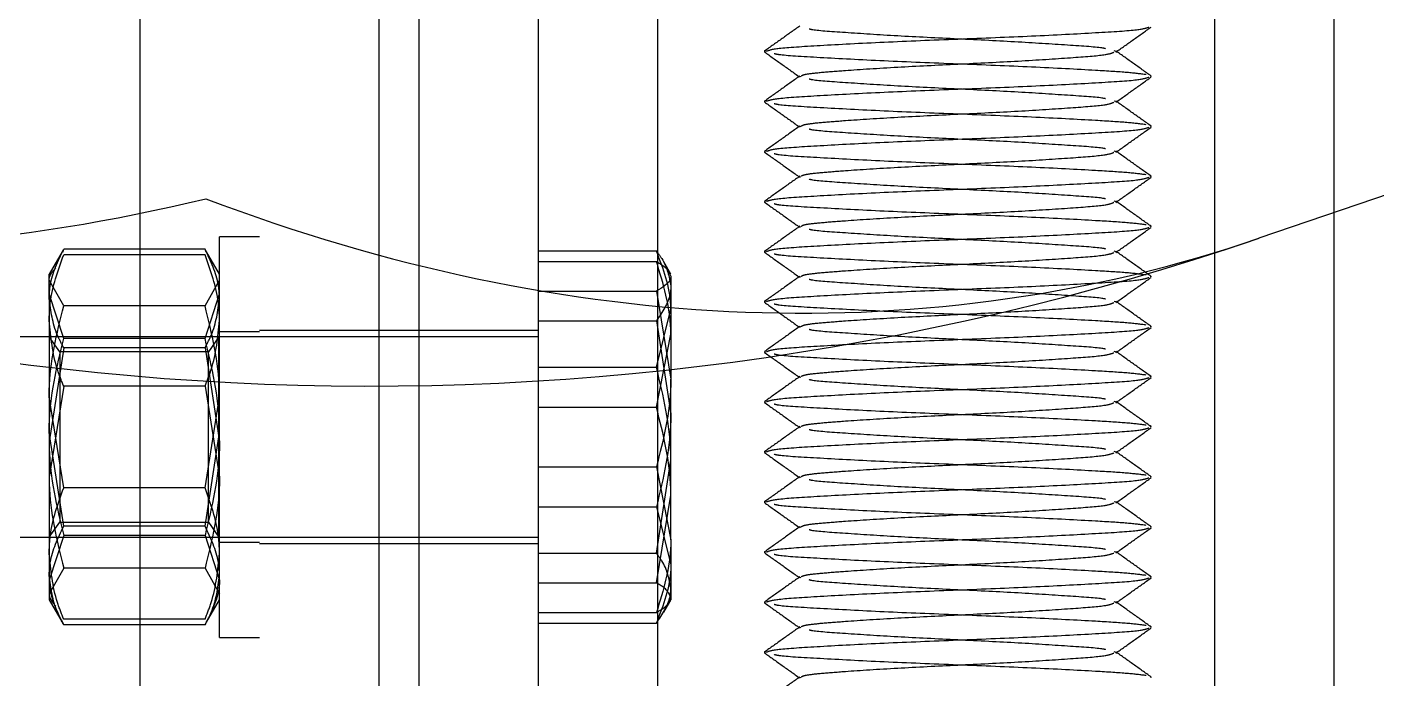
# Model space of a CAD drawing. Header units: metres. Extents: x 0 to 63075, y 0 to 44550.
# Drawn here: x 14044.5 to 14098.3, y 27431.6 to 27457.6 of the extents above; entities that cross this region are included whole.
import ezdxf

# ---------------------------------------------------------------- set-up
doc = ezdxf.new("R2010")
doc.units = ezdxf.units.M
doc.header["$LTSCALE"] = 75
doc.linetypes.add('HIDDEN2', pattern=[4.7625, 3.175, -1.5875])
for name, color, linetype in [('SDM', 7, 'Continuous'), ('SL1', 8, 'Continuous'), ('SL4', 4, 'Continuous'), ('ST1', 7, 'HIDDEN2')]:
    doc.layers.add(name, color=color, linetype=linetype)

# ---------------------------------------------------------------- blocks, each defined once
blk = doc.blocks.new('A$C1d93b9d1')
at = {"layer": 'SL1'}
blk.add_line((6015.08, 3208.309), (5834.107, 3146.365), dxfattribs=at)
for radius, start, end in [(171.45, 193.60643, 339.18626), (109.538, 243.89741, 288.89527)]:
    blk.add_arc((5798.635, 3250), radius, start, end, dxfattribs=at)
for major_axis, ratio, start_param, end_param in [((-48.194, -98.366), 0.705012, 0, 0.529658), ((35.473, -103.635), 0.70711, 5.751794, 6.283185)]:
    blk.add_ellipse((5798.635, 3250), major_axis=major_axis, ratio=ratio, start_param=start_param, end_param=end_param, dxfattribs=at)
blk = doc.blocks.new('A$C429c7d53')
at = {"layer": 'SL4'}
for p, q in [((328.24, 215), (328.24, 1004.763)), ((337.765, 1004.763), (337.765, 54.76)), ((339.358, 381.194), (339.358, 91.194)), ((344.115, 378.194), (344.115, 86.437)), ((348.878, 378.194), (348.878, 358.181)), ((371.108, 378.194), (371.108, 86.437)), ((375.865, 378.019), (375.865, 91.194)), ((344.115, 358.207), (348.834, 358.207)), ((349.415, 357.612), (349.415, 353.51)), ((344.115, 357.017), (348.834, 357.017)), ((348.834, 357.017), (349.415, 353.51)), ((349.415, 347.093), (349.415, 353.51)), ((344.115, 350.004), (348.834, 350.004)), ((348.834, 350.004), (349.415, 347.093)), ((349.415, 347.093), (349.415, 344.697)), ((349.367, 344.611), (349.415, 344.694)), ((344.115, 344.181), (348.834, 344.181)), ((348.878, 344.217), (348.878, 117.694))]:
    blk.add_line(p, q, dxfattribs=at)
for points, knots in [([(348.834, 358.207), (348.911, 358.163), (349.253, 357.97), (349.344, 357.768), (349.415, 357.612)], [0, 0, 0, 0, 0.223713, 1, 1, 1, 1]), ([(349.415, 357.612), (349.408, 357.563), (349.379, 357.362), (349.069, 357.166), (348.834, 357.017)], [0, 0, 0, 0, 0.2418514, 1, 1, 1, 1]), ([(349.415, 353.51), (349.414, 353.427), (349.406, 352.243), (349.11, 351.083), (348.834, 350.004)], [0, 0, 0, 0, 0.070215, 1, 1, 1, 1]), ([(349.415, 347.093), (349.414, 347.024), (349.406, 346.04), (349.11, 345.077), (348.834, 344.181)], [0, 0, 0, 0, 0.070215, 1, 1, 1, 1]), ([(348.834, 344.181), (349.069, 344.33), (349.379, 344.526), (349.408, 344.728), (349.415, 344.776)], [0, 0, 0, 0, 0.758149, 1, 1, 1, 1])]:
    blk.add_open_spline(points, degree=3, knots=knots, dxfattribs=at)
at = {"layer": 'ST1'}
for p, q in [((325.003, 1004.763), (325.003, 4.763)), ((328.24, 215), (328.24, 1004.763)), ((333.003, 1004.763), (333.003, 4.763)), ((348.878, 381.194), (348.878, 81.194)), ((371.108, 381.194), (371.108, 86.437)), ((339.358, 378.194), (339.358, 91.194)), ((353.194, 366.576), (353.138, 366.589)), ((367.186, 366.589), (367.098, 366.612)), ((354.597, 365.575), (354.544, 365.589)), ((368.592, 365.589), (368.534, 365.61)), ((353.194, 364.576), (353.138, 364.589)), ((367.186, 364.589), (367.098, 364.612)), ((354.597, 363.575), (354.544, 363.589)), ((368.592, 363.589), (368.534, 363.61)), ((353.194, 362.576), (353.138, 362.589)), ((367.186, 362.589), (367.098, 362.612)), ((354.597, 361.575), (354.544, 361.589)), ((368.592, 361.589), (368.534, 361.61)), ((353.194, 360.576), (353.138, 360.589)), ((367.186, 360.589), (367.098, 360.612)), ((354.597, 359.575), (354.544, 359.589)), ((368.592, 359.589), (368.534, 359.61)), ((331.403, 343.194), (331.403, 359.194)), ((333.003, 359.194), (331.403, 359.194)), ((325.122, 358.594), (324.603, 357.694)), ((325.143, 358.582), (325.183, 358.697)), ((330.822, 358.697), (325.183, 358.697)), ((330.822, 358.467), (325.183, 358.467)), ((330.862, 358.582), (330.822, 358.697)), ((331.403, 357.694), (330.883, 358.594)), ((344.115, 358.623), (348.834, 358.623)), ((353.194, 358.576), (353.138, 358.589)), ((367.186, 358.589), (367.098, 358.612)), ((348.878, 358.181), (348.878, 344.217)), ((349.415, 357.694), (349.126, 358.194)), ((324.603, 356.728), (324.603, 357.694)), ((325.183, 356.437), (324.603, 357.452)), ((330.822, 356.437), (331.403, 357.452)), ((354.597, 357.575), (354.544, 357.589)), ((368.592, 357.589), (368.534, 357.61)), ((325.183, 355.132), (324.603, 356.914)), ((324.603, 356.728), (324.603, 351.007)), ((330.822, 355.132), (331.403, 356.914)), ((330.822, 356.437), (325.183, 356.437)), ((348.834, 353.98), (349.415, 356.301)), ((353.194, 356.576), (353.138, 356.589)), ((367.186, 356.589), (367.098, 356.612)), ((344.115, 355.837), (348.834, 355.837)), ((348.834, 355.837), (349.415, 352.123)), ((354.597, 355.575), (354.544, 355.589)), ((368.592, 355.589), (368.534, 355.61)), ((344.115, 355.194), (314.806, 355.194)), ((325.023, 354.594), (324.603, 355.194)), ((330.822, 355.132), (325.183, 355.132)), ((331.377, 355.194), (330.957, 354.594)), ((331.377, 354.599), (331.377, 355.194)), ((331.403, 355.194), (331.377, 355.194)), ((333.003, 355.394), (331.403, 355.394)), ((337.765, 355.444), (333.003, 355.444)), ((344.115, 355.444), (337.765, 355.444)), ((348.834, 352.384), (349.415, 355.295)), ((325.183, 354.759), (324.603, 351.007)), ((325.023, 354.594), (325.023, 354.089)), ((330.957, 354.594), (325.023, 354.594)), ((330.822, 354.759), (325.183, 354.759)), ((330.822, 354.759), (331.403, 351.007)), ((330.957, 347.794), (330.957, 354.594)), ((331.377, 347.194), (331.377, 354.599)), ((353.194, 354.576), (353.138, 354.589)), ((367.186, 354.589), (367.098, 354.612)), ((325.023, 354.089), (325.023, 347.794)), ((344.115, 353.98), (348.834, 353.98)), ((354.597, 353.575), (354.544, 353.589)), ((368.592, 353.589), (368.534, 353.61)), ((325.183, 353.224), (324.603, 349.588)), ((330.822, 353.224), (325.183, 353.224)), ((330.822, 353.224), (331.403, 349.588)), ((325.183, 349.164), (324.603, 352.801)), ((330.822, 349.164), (331.403, 352.801)), ((344.115, 352.384), (348.834, 352.384)), ((353.194, 352.576), (353.138, 352.589)), ((367.186, 352.589), (367.098, 352.612)), ((325.183, 347.629), (324.603, 351.381)), ((330.822, 347.629), (331.403, 351.381)), ((354.597, 351.575), (354.544, 351.589)), ((368.592, 351.589), (368.534, 351.61)), ((324.603, 351.007), (324.603, 345.474)), ((348.834, 346.551), (349.415, 350.265)), ((353.194, 350.576), (353.138, 350.589)), ((367.186, 350.589), (367.098, 350.612)), ((330.822, 349.164), (325.183, 349.164)), ((354.597, 349.575), (354.544, 349.589)), ((368.592, 349.589), (368.534, 349.61)), ((348.834, 345.371), (349.415, 348.878)), ((353.194, 348.576), (353.138, 348.589)), ((367.186, 348.589), (367.098, 348.612)), ((344.115, 348.408), (348.834, 348.408)), ((348.834, 348.408), (349.415, 346.087)), ((324.603, 347.194), (325.023, 347.794)), ((325.023, 347.794), (330.957, 347.794)), ((330.822, 347.629), (325.183, 347.629)), ((330.957, 347.794), (331.377, 347.194)), ((354.597, 347.575), (354.544, 347.589)), ((368.592, 347.589), (368.534, 347.61)), ((314.806, 347.194), (344.115, 347.194)), ((325.183, 347.256), (324.603, 345.474)), ((330.822, 347.256), (325.183, 347.256)), ((330.822, 347.256), (331.403, 345.474)), ((331.377, 347.194), (331.403, 347.194)), ((331.403, 346.994), (333.003, 346.994)), ((333.003, 346.944), (337.765, 346.944)), ((337.765, 346.944), (344.115, 346.944)), ((344.115, 346.551), (348.834, 346.551)), ((353.194, 346.576), (353.138, 346.589)), ((367.186, 346.589), (367.098, 346.612)), ((325.183, 345.951), (324.603, 344.936)), ((330.822, 345.951), (325.183, 345.951)), ((330.822, 345.951), (331.403, 344.936)), ((324.603, 345.474), (324.603, 344.694)), ((344.115, 345.371), (348.834, 345.371)), ((354.597, 345.575), (354.544, 345.589)), ((368.592, 345.589), (368.534, 345.61)), ((324.603, 344.694), (325.122, 343.794)), ((330.883, 343.794), (331.403, 344.694)), ((349.126, 344.194), (349.367, 344.611)), ((353.194, 344.576), (353.138, 344.589)), ((367.186, 344.589), (367.098, 344.612)), ((330.822, 343.921), (325.183, 343.921)), ((344.115, 343.765), (348.834, 343.765)), ((330.822, 343.692), (325.183, 343.692)), ((331.403, 343.194), (333.003, 343.194)), ((354.597, 343.575), (354.544, 343.589)), ((368.592, 343.589), (368.534, 343.61)), ((353.194, 342.576), (353.138, 342.589)), ((367.186, 342.589), (367.098, 342.612)), ((354.597, 341.575), (354.544, 341.589)), ((368.592, 341.589), (368.534, 341.61))]:
    blk.add_line(p, q, dxfattribs=at)
for points, knots in [([(354.561, 367.613), (354.326, 367.446), (353.856, 367.111), (353.386, 366.776), (353.151, 366.608)], [0, 0, 0, 0, 0.4999079, 1, 1, 1, 1]), ([(353.229, 366.608), (353.334, 366.645), (353.561, 366.725), (355.282, 366.832), (357.822, 366.968), (360.865, 367.089), (363.908, 367.209), (366.447, 367.345), (368.157, 367.451), (368.382, 367.53), (368.485, 367.566)], [0, 0, 0, 0, 0.111758, 0.239388, 0.372264, 0.501747, 0.63123, 0.764106, 0.891736, 1, 1, 1, 1]), ([(366.759, 366.701), (366.74, 366.706), (366.578, 366.754), (365.389, 366.831), (363.365, 366.968), (360.865, 367.089), (358.367, 367.209), (356.334, 367.346), (355.127, 367.426), (354.964, 367.477), (354.936, 367.486)], [0, 0, 0, 0, 0.020732, 0.175704, 0.337058, 0.494284, 0.651511, 0.812864, 0.967837, 1, 1, 1, 1]), ([(367.164, 366.561), (367.399, 366.728), (367.869, 367.063), (368.339, 367.398), (368.574, 367.565)], [0, 0, 0, 0, 0.499911, 1, 1, 1, 1]), ([(353.143, 366.576), (353.377, 366.409), (353.847, 366.075), (354.316, 365.741), (354.55, 365.573)], [0, 0, 0, 0, 0.5000327, 1, 1, 1, 1]), ([(368.375, 365.667), (368.156, 365.695), (367.718, 365.752), (366.214, 365.845), (363.905, 365.968), (360.868, 366.089), (357.814, 366.209), (355.313, 366.346), (353.794, 366.432), (353.589, 366.488), (353.537, 366.503)], [0, 0, 0, 0, 0.103388, 0.206233, 0.357671, 0.505243, 0.652814, 0.804253, 0.949712, 1, 1, 1, 1]), ([(354.609, 365.612), (354.65, 365.636), (354.738, 365.688), (355.379, 365.758), (356.52, 365.848), (358.382, 365.968), (360.863, 366.089), (363.355, 366.209), (365.43, 366.345), (366.819, 366.45), (367.002, 366.527), (367.085, 366.562)], [0, 0, 0, 0, 0.072607, 0.155069, 0.237884, 0.371691, 0.502076, 0.632461, 0.766268, 0.894784, 1, 1, 1, 1]), ([(368.577, 365.61), (368.342, 365.777), (367.873, 366.111), (367.404, 366.446), (367.169, 366.613)], [0, 0, 0, 0, 0.500042, 1, 1, 1, 1]), ([(354.561, 365.613), (354.326, 365.446), (353.856, 365.111), (353.386, 364.776), (353.151, 364.608)], [0, 0, 0, 0, 0.499908, 1, 1, 1, 1]), ([(353.229, 364.608), (353.334, 364.645), (353.561, 364.725), (355.282, 364.832), (357.822, 364.968), (360.865, 365.089), (363.908, 365.209), (366.447, 365.345), (368.157, 365.451), (368.382, 365.53), (368.485, 365.566)], [0, 0, 0, 0, 0.111758, 0.239388, 0.372264, 0.501747, 0.63123, 0.764106, 0.891736, 1, 1, 1, 1]), ([(366.759, 364.701), (366.74, 364.706), (366.578, 364.754), (365.389, 364.831), (363.365, 364.968), (360.865, 365.089), (358.367, 365.209), (356.334, 365.346), (355.127, 365.426), (354.964, 365.477), (354.936, 365.486)], [0, 0, 0, 0, 0.020732, 0.175704, 0.337058, 0.494284, 0.651511, 0.812864, 0.967837, 1, 1, 1, 1]), ([(367.164, 364.561), (367.399, 364.728), (367.869, 365.063), (368.339, 365.398), (368.574, 365.565)], [0, 0, 0, 0, 0.4999108, 1, 1, 1, 1]), ([(353.143, 364.576), (353.377, 364.409), (353.847, 364.075), (354.316, 363.741), (354.55, 363.573)], [0, 0, 0, 0, 0.500033, 1, 1, 1, 1]), ([(368.375, 363.667), (368.156, 363.695), (367.718, 363.752), (366.214, 363.845), (363.905, 363.968), (360.868, 364.089), (357.814, 364.209), (355.313, 364.346), (353.794, 364.432), (353.589, 364.488), (353.537, 364.503)], [0, 0, 0, 0, 0.103388, 0.206233, 0.357671, 0.505243, 0.652814, 0.804253, 0.949712, 1, 1, 1, 1]), ([(354.609, 363.612), (354.65, 363.636), (354.738, 363.688), (355.379, 363.758), (356.52, 363.848), (358.382, 363.968), (360.863, 364.089), (363.355, 364.209), (365.43, 364.345), (366.819, 364.45), (367.002, 364.527), (367.085, 364.562)], [0, 0, 0, 0, 0.072607, 0.155069, 0.237884, 0.371691, 0.502076, 0.632461, 0.766268, 0.894784, 1, 1, 1, 1]), ([(368.577, 363.61), (368.342, 363.777), (367.873, 364.111), (367.404, 364.446), (367.169, 364.613)], [0, 0, 0, 0, 0.500042, 1, 1, 1, 1]), ([(354.561, 363.613), (354.326, 363.446), (353.856, 363.111), (353.386, 362.776), (353.151, 362.608)], [0, 0, 0, 0, 0.499908, 1, 1, 1, 1]), ([(353.229, 362.608), (353.334, 362.645), (353.561, 362.725), (355.282, 362.832), (357.822, 362.968), (360.865, 363.089), (363.908, 363.209), (366.447, 363.345), (368.157, 363.451), (368.382, 363.53), (368.485, 363.566)], [0, 0, 0, 0, 0.111758, 0.239388, 0.372264, 0.501747, 0.63123, 0.764106, 0.891736, 1, 1, 1, 1]), ([(366.759, 362.701), (366.74, 362.706), (366.578, 362.754), (365.389, 362.831), (363.365, 362.968), (360.865, 363.089), (358.367, 363.209), (356.334, 363.346), (355.127, 363.426), (354.964, 363.477), (354.936, 363.486)], [0, 0, 0, 0, 0.020732, 0.175704, 0.337058, 0.494284, 0.651511, 0.812864, 0.967837, 1, 1, 1, 1]), ([(367.164, 362.561), (367.399, 362.728), (367.869, 363.063), (368.339, 363.398), (368.574, 363.565)], [0, 0, 0, 0, 0.499911, 1, 1, 1, 1]), ([(353.143, 362.576), (353.377, 362.409), (353.847, 362.075), (354.316, 361.741), (354.55, 361.573)], [0, 0, 0, 0, 0.500033, 1, 1, 1, 1]), ([(354.609, 361.612), (354.65, 361.636), (354.738, 361.688), (355.379, 361.758), (356.52, 361.848), (358.382, 361.968), (360.863, 362.089), (363.355, 362.209), (365.43, 362.345), (366.819, 362.45), (367.002, 362.527), (367.085, 362.562)], [0, 0, 0, 0, 0.072607, 0.155069, 0.237884, 0.371691, 0.502076, 0.632461, 0.766268, 0.894784, 1, 1, 1, 1]), ([(368.577, 361.61), (368.342, 361.777), (367.873, 362.111), (367.404, 362.446), (367.169, 362.613)], [0, 0, 0, 0, 0.500042, 1, 1, 1, 1]), ([(368.375, 361.667), (368.156, 361.695), (367.718, 361.752), (366.214, 361.845), (363.905, 361.968), (360.868, 362.089), (357.814, 362.209), (355.313, 362.346), (353.794, 362.432), (353.589, 362.488), (353.537, 362.503)], [0, 0, 0, 0, 0.103388, 0.206233, 0.357671, 0.505243, 0.652814, 0.804253, 0.949712, 1, 1, 1, 1]), ([(354.561, 361.613), (354.326, 361.446), (353.856, 361.111), (353.386, 360.776), (353.151, 360.608)], [0, 0, 0, 0, 0.499908, 1, 1, 1, 1]), ([(353.229, 360.608), (353.334, 360.645), (353.561, 360.725), (355.282, 360.832), (357.822, 360.968), (360.865, 361.089), (363.908, 361.209), (366.447, 361.345), (368.157, 361.451), (368.382, 361.53), (368.485, 361.566)], [0, 0, 0, 0, 0.111758, 0.239388, 0.372264, 0.501747, 0.63123, 0.764106, 0.891736, 1, 1, 1, 1]), ([(366.759, 360.701), (366.74, 360.706), (366.578, 360.754), (365.389, 360.831), (363.365, 360.968), (360.865, 361.089), (358.367, 361.209), (356.334, 361.346), (355.127, 361.426), (354.964, 361.477), (354.936, 361.486)], [0, 0, 0, 0, 0.020732, 0.175704, 0.337058, 0.494284, 0.651511, 0.812864, 0.967837, 1, 1, 1, 1]), ([(367.164, 360.561), (367.399, 360.728), (367.869, 361.063), (368.339, 361.398), (368.574, 361.565)], [0, 0, 0, 0, 0.499911, 1, 1, 1, 1]), ([(353.143, 360.576), (353.377, 360.409), (353.847, 360.075), (354.316, 359.741), (354.55, 359.573)], [0, 0, 0, 0, 0.5000327, 1, 1, 1, 1]), ([(368.375, 359.667), (368.156, 359.695), (367.718, 359.752), (366.214, 359.845), (363.905, 359.968), (360.868, 360.089), (357.814, 360.209), (355.313, 360.346), (353.794, 360.432), (353.589, 360.488), (353.537, 360.503)], [0, 0, 0, 0, 0.103388, 0.206233, 0.357671, 0.505243, 0.652814, 0.804253, 0.949712, 1, 1, 1, 1]), ([(354.609, 359.612), (354.65, 359.636), (354.738, 359.688), (355.379, 359.758), (356.52, 359.848), (358.382, 359.968), (360.863, 360.089), (363.355, 360.209), (365.43, 360.345), (366.819, 360.45), (367.002, 360.527), (367.085, 360.562)], [0, 0, 0, 0, 0.072607, 0.155069, 0.237884, 0.371691, 0.502076, 0.632461, 0.766268, 0.894784, 1, 1, 1, 1]), ([(368.577, 359.61), (368.342, 359.777), (367.873, 360.111), (367.404, 360.446), (367.169, 360.613)], [0, 0, 0, 0, 0.500042, 1, 1, 1, 1]), ([(354.561, 359.613), (354.326, 359.446), (353.856, 359.111), (353.386, 358.776), (353.151, 358.608)], [0, 0, 0, 0, 0.499908, 1, 1, 1, 1]), ([(353.229, 358.608), (353.334, 358.645), (353.561, 358.725), (355.282, 358.832), (357.822, 358.968), (360.865, 359.089), (363.908, 359.209), (366.447, 359.345), (368.157, 359.451), (368.382, 359.53), (368.485, 359.566)], [0, 0, 0, 0, 0.111758, 0.239388, 0.372264, 0.501747, 0.63123, 0.764106, 0.891736, 1, 1, 1, 1]), ([(366.759, 358.701), (366.74, 358.706), (366.578, 358.754), (365.389, 358.831), (363.365, 358.968), (360.865, 359.089), (358.367, 359.209), (356.334, 359.346), (355.127, 359.426), (354.964, 359.477), (354.936, 359.486)], [0, 0, 0, 0, 0.020732, 0.175704, 0.337058, 0.494284, 0.651511, 0.812864, 0.967837, 1, 1, 1, 1]), ([(367.164, 358.561), (367.399, 358.728), (367.869, 359.063), (368.339, 359.398), (368.574, 359.565)], [0, 0, 0, 0, 0.499911, 1, 1, 1, 1]), ([(324.603, 356.728), (324.611, 356.907), (324.643, 357.573), (324.955, 358.222), (325.183, 358.697)], [0, 0, 0, 0, 0.268634, 1, 1, 1, 1]), ([(324.603, 355.845), (324.611, 356.084), (324.643, 356.971), (324.955, 357.835), (325.183, 358.467)], [0, 0, 0, 0, 0.2686336, 1, 1, 1, 1]), ([(331.403, 356.728), (331.394, 356.907), (331.362, 357.573), (331.05, 358.222), (330.822, 358.697)], [0, 0, 0, 0, 0.268634, 1, 1, 1, 1]), ([(331.403, 355.845), (331.394, 356.084), (331.362, 356.971), (331.05, 357.835), (330.822, 358.467)], [0, 0, 0, 0, 0.2686336, 1, 1, 1, 1]), ([(348.834, 358.623), (348.911, 358.521), (349.253, 358.067), (349.344, 357.596), (349.415, 357.23)], [0, 0, 0, 0, 0.223713, 1, 1, 1, 1]), ([(349.415, 356.301), (349.414, 356.356), (349.406, 357.14), (349.11, 357.908), (348.834, 358.623)], [0, 0, 0, 0, 0.070215, 1, 1, 1, 1]), ([(353.143, 358.576), (353.377, 358.409), (353.847, 358.075), (354.316, 357.741), (354.55, 357.573)], [0, 0, 0, 0, 0.500033, 1, 1, 1, 1]), ([(368.375, 357.667), (368.156, 357.695), (367.718, 357.752), (366.214, 357.845), (363.905, 357.968), (360.868, 358.089), (357.814, 358.209), (355.313, 358.346), (353.794, 358.432), (353.589, 358.488), (353.537, 358.503)], [0, 0, 0, 0, 0.103388, 0.206233, 0.357671, 0.505243, 0.652814, 0.804253, 0.949712, 1, 1, 1, 1]), ([(354.609, 357.612), (354.65, 357.636), (354.738, 357.688), (355.379, 357.758), (356.52, 357.848), (358.382, 357.968), (360.863, 358.089), (363.355, 358.209), (365.43, 358.345), (366.819, 358.45), (367.002, 358.527), (367.085, 358.562)], [0, 0, 0, 0, 0.072607, 0.155069, 0.237884, 0.371691, 0.502076, 0.632461, 0.766268, 0.894784, 1, 1, 1, 1]), ([(368.577, 357.61), (368.342, 357.777), (367.873, 358.111), (367.404, 358.446), (367.169, 358.613)], [0, 0, 0, 0, 0.500042, 1, 1, 1, 1]), ([(324.603, 357.452), (324.603, 357.476), (324.603, 357.643), (324.744, 357.806), (324.864, 357.945)], [0, 0, 0, 0, 0.144528, 1, 1, 1, 1]), ([(349.415, 355.295), (349.414, 355.365), (349.406, 356.348), (349.11, 357.311), (348.834, 358.207)], [0, 0, 0, 0, 0.070215, 1, 1, 1, 1]), ([(349.415, 357.23), (349.408, 357.116), (349.379, 356.644), (349.069, 356.185), (348.834, 355.837)], [0, 0, 0, 0, 0.241851, 1, 1, 1, 1]), ([(354.561, 357.613), (354.326, 357.446), (353.856, 357.111), (353.386, 356.776), (353.151, 356.608)], [0, 0, 0, 0, 0.499908, 1, 1, 1, 1]), ([(353.229, 356.608), (353.334, 356.645), (353.561, 356.725), (355.282, 356.832), (357.822, 356.968), (360.865, 357.089), (363.908, 357.209), (366.447, 357.345), (368.157, 357.451), (368.382, 357.53), (368.485, 357.566)], [0, 0, 0, 0, 0.111758, 0.239388, 0.372264, 0.501747, 0.63123, 0.764106, 0.891736, 1, 1, 1, 1]), ([(366.759, 356.701), (366.74, 356.706), (366.578, 356.754), (365.389, 356.831), (363.365, 356.968), (360.865, 357.089), (358.367, 357.209), (356.334, 357.346), (355.127, 357.426), (354.964, 357.477), (354.936, 357.486)], [0, 0, 0, 0, 0.020732, 0.175704, 0.337058, 0.494284, 0.651511, 0.812864, 0.967837, 1, 1, 1, 1]), ([(367.164, 356.561), (367.399, 356.728), (367.869, 357.063), (368.339, 357.398), (368.574, 357.565)], [0, 0, 0, 0, 0.499911, 1, 1, 1, 1]), ([(325.183, 354.759), (325.095, 354.924), (324.755, 355.566), (324.668, 356.233), (324.603, 356.728)], [0, 0, 0, 0, 0.257551, 1, 1, 1, 1]), ([(330.822, 354.759), (330.91, 354.924), (331.25, 355.566), (331.337, 356.233), (331.403, 356.728)], [0, 0, 0, 0, 0.257551, 1, 1, 1, 1]), ([(324.603, 352.801), (324.603, 352.887), (324.611, 354.115), (324.908, 355.318), (325.183, 356.437)], [0, 0, 0, 0, 0.0702148, 1, 1, 1, 1]), ([(331.403, 352.801), (331.402, 352.887), (331.394, 354.115), (331.097, 355.318), (330.822, 356.437)], [0, 0, 0, 0, 0.0702148, 1, 1, 1, 1]), ([(353.143, 356.576), (353.377, 356.409), (353.847, 356.075), (354.316, 355.741), (354.55, 355.573)], [0, 0, 0, 0, 0.500033, 1, 1, 1, 1]), ([(368.375, 355.667), (368.156, 355.695), (367.718, 355.752), (366.214, 355.845), (363.905, 355.968), (360.868, 356.089), (357.814, 356.209), (355.313, 356.346), (353.794, 356.432), (353.589, 356.488), (353.537, 356.503)], [0, 0, 0, 0, 0.103388, 0.206233, 0.357671, 0.505243, 0.652814, 0.804253, 0.949712, 1, 1, 1, 1]), ([(354.609, 355.612), (354.65, 355.636), (354.738, 355.688), (355.379, 355.758), (356.52, 355.848), (358.382, 355.968), (360.863, 356.089), (363.355, 356.209), (365.43, 356.345), (366.819, 356.45), (367.002, 356.527), (367.085, 356.562)], [0, 0, 0, 0, 0.072607, 0.155069, 0.237884, 0.371691, 0.502076, 0.632461, 0.766268, 0.894784, 1, 1, 1, 1]), ([(368.577, 355.61), (368.342, 355.777), (367.873, 356.111), (367.404, 356.446), (367.169, 356.613)], [0, 0, 0, 0, 0.500042, 1, 1, 1, 1]), ([(325.183, 353.224), (325.095, 353.444), (324.755, 354.298), (324.668, 355.186), (324.603, 355.845)], [0, 0, 0, 0, 0.257551, 1, 1, 1, 1]), ([(330.822, 353.224), (330.91, 353.444), (331.25, 354.298), (331.337, 355.186), (331.403, 355.845)], [0, 0, 0, 0, 0.2575513, 1, 1, 1, 1]), ([(354.561, 355.613), (354.326, 355.446), (353.856, 355.111), (353.386, 354.776), (353.151, 354.608)], [0, 0, 0, 0, 0.499908, 1, 1, 1, 1]), ([(353.229, 354.608), (353.334, 354.645), (353.561, 354.725), (355.282, 354.832), (357.822, 354.968), (360.865, 355.089), (363.908, 355.209), (366.447, 355.345), (368.157, 355.451), (368.382, 355.53), (368.485, 355.566)], [0, 0, 0, 0, 0.111758, 0.239388, 0.372264, 0.501747, 0.63123, 0.764106, 0.891736, 1, 1, 1, 1]), ([(367.164, 354.561), (367.399, 354.728), (367.869, 355.063), (368.339, 355.398), (368.574, 355.565)], [0, 0, 0, 0, 0.499911, 1, 1, 1, 1]), ([(324.603, 351.381), (324.603, 351.47), (324.611, 352.736), (324.908, 353.978), (325.183, 355.132)], [0, 0, 0, 0, 0.070215, 1, 1, 1, 1]), ([(331.403, 351.381), (331.402, 351.47), (331.394, 352.736), (331.097, 353.978), (330.822, 355.132)], [0, 0, 0, 0, 0.0702148, 1, 1, 1, 1]), ([(366.759, 354.701), (366.74, 354.706), (366.578, 354.754), (365.389, 354.831), (363.365, 354.968), (360.865, 355.089), (358.367, 355.209), (356.334, 355.346), (355.127, 355.426), (354.964, 355.477), (354.936, 355.486)], [0, 0, 0, 0, 0.020732, 0.175704, 0.337058, 0.494284, 0.651511, 0.812864, 0.967837, 1, 1, 1, 1]), ([(353.143, 354.576), (353.377, 354.409), (353.847, 354.075), (354.316, 353.741), (354.55, 353.573)], [0, 0, 0, 0, 0.5000327, 1, 1, 1, 1]), ([(368.375, 353.667), (368.156, 353.695), (367.718, 353.752), (366.214, 353.845), (363.905, 353.968), (360.868, 354.089), (357.814, 354.209), (355.313, 354.346), (353.794, 354.432), (353.589, 354.488), (353.537, 354.503)], [0, 0, 0, 0, 0.103388, 0.206233, 0.357671, 0.505243, 0.652814, 0.804253, 0.949712, 1, 1, 1, 1]), ([(354.609, 353.612), (354.65, 353.636), (354.738, 353.688), (355.379, 353.758), (356.52, 353.848), (358.382, 353.968), (360.863, 354.089), (363.355, 354.209), (365.43, 354.345), (366.819, 354.45), (367.002, 354.527), (367.085, 354.562)], [0, 0, 0, 0, 0.072607, 0.155069, 0.237884, 0.371691, 0.502076, 0.632461, 0.766268, 0.894784, 1, 1, 1, 1]), ([(368.577, 353.61), (368.342, 353.777), (367.873, 354.111), (367.404, 354.446), (367.169, 354.613)], [0, 0, 0, 0, 0.5000417, 1, 1, 1, 1]), ([(349.415, 350.265), (349.414, 350.354), (349.406, 351.608), (349.11, 352.837), (348.834, 353.98)], [0, 0, 0, 0, 0.0702148, 1, 1, 1, 1]), ([(354.561, 353.613), (354.326, 353.446), (353.856, 353.111), (353.386, 352.776), (353.151, 352.608)], [0, 0, 0, 0, 0.499908, 1, 1, 1, 1]), ([(353.229, 352.608), (353.334, 352.645), (353.561, 352.725), (355.282, 352.832), (357.822, 352.968), (360.865, 353.089), (363.908, 353.209), (366.447, 353.345), (368.157, 353.451), (368.382, 353.53), (368.485, 353.566)], [0, 0, 0, 0, 0.111758, 0.239388, 0.372264, 0.501747, 0.63123, 0.764106, 0.891736, 1, 1, 1, 1]), ([(366.759, 352.701), (366.74, 352.706), (366.578, 352.754), (365.389, 352.831), (363.365, 352.968), (360.865, 353.089), (358.367, 353.209), (356.334, 353.346), (355.127, 353.426), (354.964, 353.477), (354.936, 353.486)], [0, 0, 0, 0, 0.020732, 0.175704, 0.337058, 0.494284, 0.651511, 0.812864, 0.967837, 1, 1, 1, 1]), ([(367.164, 352.561), (367.399, 352.728), (367.869, 353.063), (368.339, 353.398), (368.574, 353.565)], [0, 0, 0, 0, 0.499911, 1, 1, 1, 1]), ([(349.415, 348.878), (349.414, 348.961), (349.406, 350.145), (349.11, 351.305), (348.834, 352.384)], [0, 0, 0, 0, 0.070215, 1, 1, 1, 1]), ([(353.143, 352.576), (353.377, 352.409), (353.847, 352.075), (354.316, 351.741), (354.55, 351.573)], [0, 0, 0, 0, 0.500033, 1, 1, 1, 1]), ([(368.375, 351.667), (368.156, 351.695), (367.718, 351.752), (366.214, 351.845), (363.905, 351.968), (360.868, 352.089), (357.814, 352.209), (355.313, 352.346), (353.794, 352.432), (353.589, 352.488), (353.537, 352.503)], [0, 0, 0, 0, 0.103388, 0.206233, 0.357671, 0.505243, 0.652814, 0.804253, 0.949712, 1, 1, 1, 1]), ([(354.609, 351.612), (354.65, 351.636), (354.738, 351.688), (355.379, 351.758), (356.52, 351.848), (358.382, 351.968), (360.863, 352.089), (363.355, 352.209), (365.43, 352.345), (366.819, 352.45), (367.002, 352.527), (367.085, 352.562)], [0, 0, 0, 0, 0.072607, 0.155069, 0.237884, 0.371691, 0.502076, 0.632461, 0.766268, 0.894784, 1, 1, 1, 1]), ([(368.577, 351.61), (368.342, 351.777), (367.873, 352.111), (367.404, 352.446), (367.169, 352.613)], [0, 0, 0, 0, 0.500042, 1, 1, 1, 1]), ([(349.415, 352.123), (349.414, 352.035), (349.406, 350.78), (349.11, 349.551), (348.834, 348.408)], [0, 0, 0, 0, 0.070215, 1, 1, 1, 1]), ([(354.561, 351.613), (354.326, 351.446), (353.856, 351.111), (353.386, 350.776), (353.151, 350.608)], [0, 0, 0, 0, 0.499908, 1, 1, 1, 1]), ([(353.229, 350.608), (353.334, 350.645), (353.561, 350.725), (355.282, 350.832), (357.822, 350.968), (360.865, 351.089), (363.908, 351.209), (366.447, 351.345), (368.157, 351.451), (368.382, 351.53), (368.485, 351.566)], [0, 0, 0, 0, 0.111758, 0.239388, 0.372264, 0.501747, 0.63123, 0.764106, 0.891736, 1, 1, 1, 1]), ([(366.759, 350.701), (366.74, 350.706), (366.578, 350.754), (365.389, 350.831), (363.365, 350.968), (360.865, 351.089), (358.367, 351.209), (356.334, 351.346), (355.127, 351.426), (354.964, 351.477), (354.936, 351.486)], [0, 0, 0, 0, 0.020732, 0.175704, 0.337058, 0.494284, 0.651511, 0.812864, 0.967837, 1, 1, 1, 1]), ([(367.164, 350.561), (367.399, 350.728), (367.869, 351.063), (368.339, 351.398), (368.574, 351.565)], [0, 0, 0, 0, 0.499911, 1, 1, 1, 1]), ([(324.603, 351.007), (324.603, 350.918), (324.611, 349.652), (324.908, 348.41), (325.183, 347.256)], [0, 0, 0, 0, 0.0702148, 1, 1, 1, 1]), ([(331.403, 351.007), (331.402, 350.918), (331.394, 349.652), (331.097, 348.41), (330.822, 347.256)], [0, 0, 0, 0, 0.070215, 1, 1, 1, 1]), ([(353.143, 350.576), (353.377, 350.409), (353.847, 350.075), (354.316, 349.741), (354.55, 349.573)], [0, 0, 0, 0, 0.500033, 1, 1, 1, 1]), ([(368.375, 349.667), (368.156, 349.695), (367.718, 349.752), (366.214, 349.845), (363.905, 349.968), (360.868, 350.089), (357.814, 350.209), (355.313, 350.346), (353.794, 350.432), (353.589, 350.488), (353.537, 350.503)], [0, 0, 0, 0, 0.103388, 0.206233, 0.357671, 0.505243, 0.652814, 0.804253, 0.949712, 1, 1, 1, 1]), ([(354.609, 349.612), (354.65, 349.636), (354.738, 349.688), (355.379, 349.758), (356.52, 349.848), (358.382, 349.968), (360.863, 350.089), (363.355, 350.209), (365.43, 350.345), (366.819, 350.45), (367.002, 350.527), (367.085, 350.562)], [0, 0, 0, 0, 0.072607, 0.155069, 0.237884, 0.371691, 0.502076, 0.632461, 0.766268, 0.894784, 1, 1, 1, 1]), ([(368.577, 349.61), (368.342, 349.777), (367.873, 350.111), (367.404, 350.446), (367.169, 350.613)], [0, 0, 0, 0, 0.500042, 1, 1, 1, 1]), ([(324.603, 349.588), (324.603, 349.501), (324.611, 348.273), (324.908, 347.07), (325.183, 345.951)], [0, 0, 0, 0, 0.0702148, 1, 1, 1, 1]), ([(324.603, 346.543), (324.611, 346.781), (324.643, 347.668), (324.955, 348.532), (325.183, 349.164)], [0, 0, 0, 0, 0.268634, 1, 1, 1, 1]), ([(331.403, 349.588), (331.402, 349.501), (331.394, 348.273), (331.097, 347.07), (330.822, 345.951)], [0, 0, 0, 0, 0.0702148, 1, 1, 1, 1]), ([(331.403, 346.543), (331.394, 346.781), (331.362, 347.668), (331.05, 348.532), (330.822, 349.164)], [0, 0, 0, 0, 0.2686336, 1, 1, 1, 1]), ([(354.561, 349.613), (354.326, 349.446), (353.856, 349.111), (353.386, 348.776), (353.151, 348.608)], [0, 0, 0, 0, 0.499908, 1, 1, 1, 1]), ([(353.229, 348.608), (353.334, 348.645), (353.561, 348.725), (355.282, 348.832), (357.822, 348.968), (360.865, 349.089), (363.908, 349.209), (366.447, 349.345), (368.157, 349.451), (368.382, 349.53), (368.485, 349.566)], [0, 0, 0, 0, 0.111758, 0.239388, 0.372264, 0.501747, 0.63123, 0.764106, 0.891736, 1, 1, 1, 1]), ([(366.759, 348.701), (366.74, 348.706), (366.578, 348.754), (365.389, 348.831), (363.365, 348.968), (360.865, 349.089), (358.367, 349.209), (356.334, 349.346), (355.127, 349.426), (354.964, 349.477), (354.936, 349.486)], [0, 0, 0, 0, 0.020732, 0.175704, 0.337058, 0.494284, 0.651511, 0.812864, 0.967837, 1, 1, 1, 1]), ([(367.164, 348.561), (367.399, 348.728), (367.869, 349.063), (368.339, 349.398), (368.574, 349.565)], [0, 0, 0, 0, 0.499911, 1, 1, 1, 1]), ([(353.143, 348.576), (353.377, 348.409), (353.847, 348.075), (354.316, 347.741), (354.55, 347.573)], [0, 0, 0, 0, 0.5000327, 1, 1, 1, 1]), ([(354.609, 347.612), (354.65, 347.636), (354.738, 347.688), (355.379, 347.758), (356.52, 347.848), (358.382, 347.968), (360.863, 348.089), (363.355, 348.209), (365.43, 348.345), (366.819, 348.45), (367.002, 348.527), (367.085, 348.562)], [0, 0, 0, 0, 0.072607, 0.155069, 0.237884, 0.371691, 0.502076, 0.632461, 0.766268, 0.894784, 1, 1, 1, 1]), ([(368.577, 347.61), (368.342, 347.777), (367.873, 348.111), (367.404, 348.446), (367.169, 348.613)], [0, 0, 0, 0, 0.500042, 1, 1, 1, 1]), ([(368.375, 347.667), (368.156, 347.695), (367.718, 347.752), (366.214, 347.845), (363.905, 347.968), (360.868, 348.089), (357.814, 348.209), (355.313, 348.346), (353.794, 348.432), (353.589, 348.488), (353.537, 348.503)], [0, 0, 0, 0, 0.103388, 0.206233, 0.357671, 0.505243, 0.652814, 0.804253, 0.949712, 1, 1, 1, 1]), ([(324.603, 345.661), (324.611, 345.84), (324.643, 346.506), (324.955, 347.155), (325.183, 347.629)], [0, 0, 0, 0, 0.268634, 1, 1, 1, 1]), ([(331.403, 345.661), (331.394, 345.84), (331.362, 346.506), (331.05, 347.155), (330.822, 347.629)], [0, 0, 0, 0, 0.268634, 1, 1, 1, 1]), ([(354.561, 347.613), (354.326, 347.446), (353.856, 347.111), (353.386, 346.776), (353.151, 346.608)], [0, 0, 0, 0, 0.499908, 1, 1, 1, 1]), ([(353.229, 346.608), (353.334, 346.645), (353.561, 346.725), (355.282, 346.832), (357.822, 346.968), (360.865, 347.089), (363.908, 347.209), (366.447, 347.345), (368.157, 347.451), (368.382, 347.53), (368.485, 347.566)], [0, 0, 0, 0, 0.111758, 0.239388, 0.372264, 0.501747, 0.63123, 0.764106, 0.891736, 1, 1, 1, 1]), ([(366.759, 346.701), (366.74, 346.706), (366.578, 346.754), (365.389, 346.831), (363.365, 346.968), (360.865, 347.089), (358.367, 347.209), (356.334, 347.346), (355.127, 347.426), (354.964, 347.477), (354.936, 347.486)], [0, 0, 0, 0, 0.020732, 0.175704, 0.337058, 0.494284, 0.651511, 0.812864, 0.967837, 1, 1, 1, 1]), ([(367.164, 346.561), (367.399, 346.728), (367.869, 347.063), (368.339, 347.398), (368.574, 347.565)], [0, 0, 0, 0, 0.499911, 1, 1, 1, 1]), ([(325.183, 343.921), (325.095, 344.141), (324.755, 344.996), (324.668, 345.884), (324.603, 346.543)], [0, 0, 0, 0, 0.257551, 1, 1, 1, 1]), ([(330.822, 343.921), (330.91, 344.141), (331.25, 344.996), (331.337, 345.884), (331.403, 346.543)], [0, 0, 0, 0, 0.257551, 1, 1, 1, 1]), ([(349.415, 345.158), (349.344, 345.524), (349.253, 345.996), (348.911, 346.45), (348.834, 346.551)], [0, 0, 0, 0, 0.776287, 1, 1, 1, 1]), ([(353.143, 346.576), (353.377, 346.409), (353.847, 346.075), (354.316, 345.741), (354.55, 345.573)], [0, 0, 0, 0, 0.500033, 1, 1, 1, 1]), ([(368.375, 345.667), (368.156, 345.695), (367.718, 345.752), (366.214, 345.845), (363.905, 345.968), (360.868, 346.089), (357.814, 346.209), (355.313, 346.346), (353.794, 346.432), (353.589, 346.488), (353.537, 346.503)], [0, 0, 0, 0, 0.103388, 0.206233, 0.357671, 0.505243, 0.652814, 0.804253, 0.949712, 1, 1, 1, 1]), ([(354.609, 345.612), (354.65, 345.636), (354.738, 345.688), (355.379, 345.758), (356.52, 345.848), (358.382, 345.968), (360.863, 346.089), (363.355, 346.209), (365.43, 346.345), (366.819, 346.45), (367.002, 346.527), (367.085, 346.562)], [0, 0, 0, 0, 0.072607, 0.155069, 0.237884, 0.371691, 0.502076, 0.632461, 0.766268, 0.894784, 1, 1, 1, 1]), ([(368.577, 345.61), (368.342, 345.777), (367.873, 346.111), (367.404, 346.446), (367.169, 346.613)], [0, 0, 0, 0, 0.500042, 1, 1, 1, 1]), ([(349.415, 346.087), (349.414, 346.032), (349.406, 345.248), (349.11, 344.48), (348.834, 343.765)], [0, 0, 0, 0, 0.070215, 1, 1, 1, 1]), ([(325.183, 343.692), (325.095, 343.857), (324.755, 344.499), (324.668, 345.165), (324.603, 345.661)], [0, 0, 0, 0, 0.257551, 1, 1, 1, 1]), ([(324.603, 345.474), (324.603, 345.432), (324.611, 344.83), (324.908, 344.24), (325.183, 343.692)], [0, 0, 0, 0, 0.070215, 1, 1, 1, 1]), ([(330.822, 343.692), (330.91, 343.857), (331.25, 344.499), (331.337, 345.165), (331.403, 345.661)], [0, 0, 0, 0, 0.257551, 1, 1, 1, 1]), ([(331.403, 345.474), (331.402, 345.432), (331.394, 344.83), (331.097, 344.24), (330.822, 343.692)], [0, 0, 0, 0, 0.0702148, 1, 1, 1, 1]), ([(349.415, 344.776), (349.344, 344.933), (349.253, 345.134), (348.911, 345.328), (348.834, 345.371)], [0, 0, 0, 0, 0.776287, 1, 1, 1, 1]), ([(354.561, 345.613), (354.326, 345.446), (353.856, 345.111), (353.386, 344.776), (353.151, 344.608)], [0, 0, 0, 0, 0.499908, 1, 1, 1, 1]), ([(353.229, 344.608), (353.334, 344.645), (353.561, 344.725), (355.282, 344.832), (357.822, 344.968), (360.865, 345.089), (363.908, 345.209), (366.447, 345.345), (368.157, 345.451), (368.382, 345.53), (368.485, 345.566)], [0, 0, 0, 0, 0.111758, 0.239388, 0.372264, 0.501747, 0.63123, 0.764106, 0.891736, 1, 1, 1, 1]), ([(366.759, 344.701), (366.74, 344.706), (366.578, 344.754), (365.389, 344.831), (363.365, 344.968), (360.865, 345.089), (358.367, 345.209), (356.334, 345.346), (355.127, 345.426), (354.964, 345.477), (354.936, 345.486)], [0, 0, 0, 0, 0.020732, 0.175704, 0.337058, 0.494284, 0.651511, 0.812864, 0.967837, 1, 1, 1, 1]), ([(367.164, 344.561), (367.399, 344.728), (367.869, 345.063), (368.339, 345.398), (368.574, 345.565)], [0, 0, 0, 0, 0.499911, 1, 1, 1, 1]), ([(324.603, 344.936), (324.603, 344.912), (324.603, 344.746), (324.744, 344.582), (324.864, 344.443)], [0, 0, 0, 0, 0.144528, 1, 1, 1, 1]), ([(348.834, 343.765), (349.069, 344.114), (349.379, 344.573), (349.408, 345.044), (349.415, 345.158)], [0, 0, 0, 0, 0.7581486, 1, 1, 1, 1]), ([(353.143, 344.576), (353.377, 344.409), (353.847, 344.075), (354.316, 343.741), (354.55, 343.573)], [0, 0, 0, 0, 0.500033, 1, 1, 1, 1]), ([(368.375, 343.667), (368.156, 343.695), (367.718, 343.752), (366.214, 343.845), (363.905, 343.968), (360.868, 344.089), (357.814, 344.209), (355.313, 344.346), (353.794, 344.432), (353.589, 344.488), (353.537, 344.503)], [0, 0, 0, 0, 0.103388, 0.206233, 0.357671, 0.505243, 0.652814, 0.804253, 0.949712, 1, 1, 1, 1]), ([(354.609, 343.612), (354.65, 343.636), (354.738, 343.688), (355.379, 343.758), (356.52, 343.848), (358.382, 343.968), (360.863, 344.089), (363.355, 344.209), (365.43, 344.345), (366.819, 344.45), (367.002, 344.527), (367.085, 344.562)], [0, 0, 0, 0, 0.072607, 0.155069, 0.237884, 0.371691, 0.502076, 0.632461, 0.766268, 0.894784, 1, 1, 1, 1]), ([(368.577, 343.61), (368.342, 343.777), (367.873, 344.111), (367.404, 344.446), (367.169, 344.613)], [0, 0, 0, 0, 0.500042, 1, 1, 1, 1]), ([(354.561, 343.613), (354.326, 343.446), (353.856, 343.111), (353.386, 342.776), (353.151, 342.608)], [0, 0, 0, 0, 0.499908, 1, 1, 1, 1]), ([(353.229, 342.608), (353.334, 342.645), (353.561, 342.725), (355.282, 342.832), (357.822, 342.968), (360.865, 343.089), (363.908, 343.209), (366.447, 343.345), (368.157, 343.451), (368.382, 343.53), (368.485, 343.566)], [0, 0, 0, 0, 0.111758, 0.239388, 0.372264, 0.501747, 0.63123, 0.764106, 0.891736, 1, 1, 1, 1]), ([(366.759, 342.701), (366.74, 342.706), (366.578, 342.754), (365.389, 342.831), (363.365, 342.968), (360.865, 343.089), (358.367, 343.209), (356.334, 343.346), (355.127, 343.426), (354.964, 343.477), (354.936, 343.486)], [0, 0, 0, 0, 0.020732, 0.175704, 0.337058, 0.494284, 0.651511, 0.812864, 0.967837, 1, 1, 1, 1]), ([(367.164, 342.561), (367.399, 342.728), (367.869, 343.063), (368.339, 343.398), (368.574, 343.565)], [0, 0, 0, 0, 0.499911, 1, 1, 1, 1]), ([(353.143, 342.576), (353.377, 342.409), (353.847, 342.075), (354.316, 341.741), (354.55, 341.573)], [0, 0, 0, 0, 0.5000327, 1, 1, 1, 1]), ([(368.375, 341.667), (368.156, 341.695), (367.718, 341.752), (366.214, 341.845), (363.905, 341.968), (360.868, 342.089), (357.814, 342.209), (355.313, 342.346), (353.794, 342.432), (353.589, 342.488), (353.537, 342.503)], [0, 0, 0, 0, 0.103388, 0.206233, 0.357671, 0.505243, 0.652814, 0.804253, 0.949712, 1, 1, 1, 1]), ([(354.609, 341.612), (354.65, 341.636), (354.738, 341.688), (355.379, 341.758), (356.52, 341.848), (358.382, 341.968), (360.863, 342.089), (363.355, 342.209), (365.43, 342.345), (366.819, 342.45), (367.002, 342.527), (367.085, 342.562)], [0, 0, 0, 0, 0.072607, 0.155069, 0.237884, 0.371691, 0.502076, 0.632461, 0.766268, 0.894784, 1, 1, 1, 1]), ([(368.577, 341.61), (368.342, 341.777), (367.873, 342.111), (367.404, 342.446), (367.169, 342.613)], [0, 0, 0, 0, 0.500042, 1, 1, 1, 1]), ([(354.561, 341.613), (354.326, 341.446), (353.856, 341.111), (353.386, 340.776), (353.151, 340.608)], [0, 0, 0, 0, 0.499908, 1, 1, 1, 1])]:
    blk.add_open_spline(points, degree=3, knots=knots, dxfattribs=at)

msp = doc.modelspace()

# ---------------------------------------------------------------- block references
at = {"layer": 'SDM'}
for name, p in [('A$C1d93b9d1', (8259.513, 24302.833)), ('A$C429c7d53', (13720.74, 27090.066))]:
    msp.add_blockref(name, p, dxfattribs=at)

doc.saveas('drawing.dxf')
